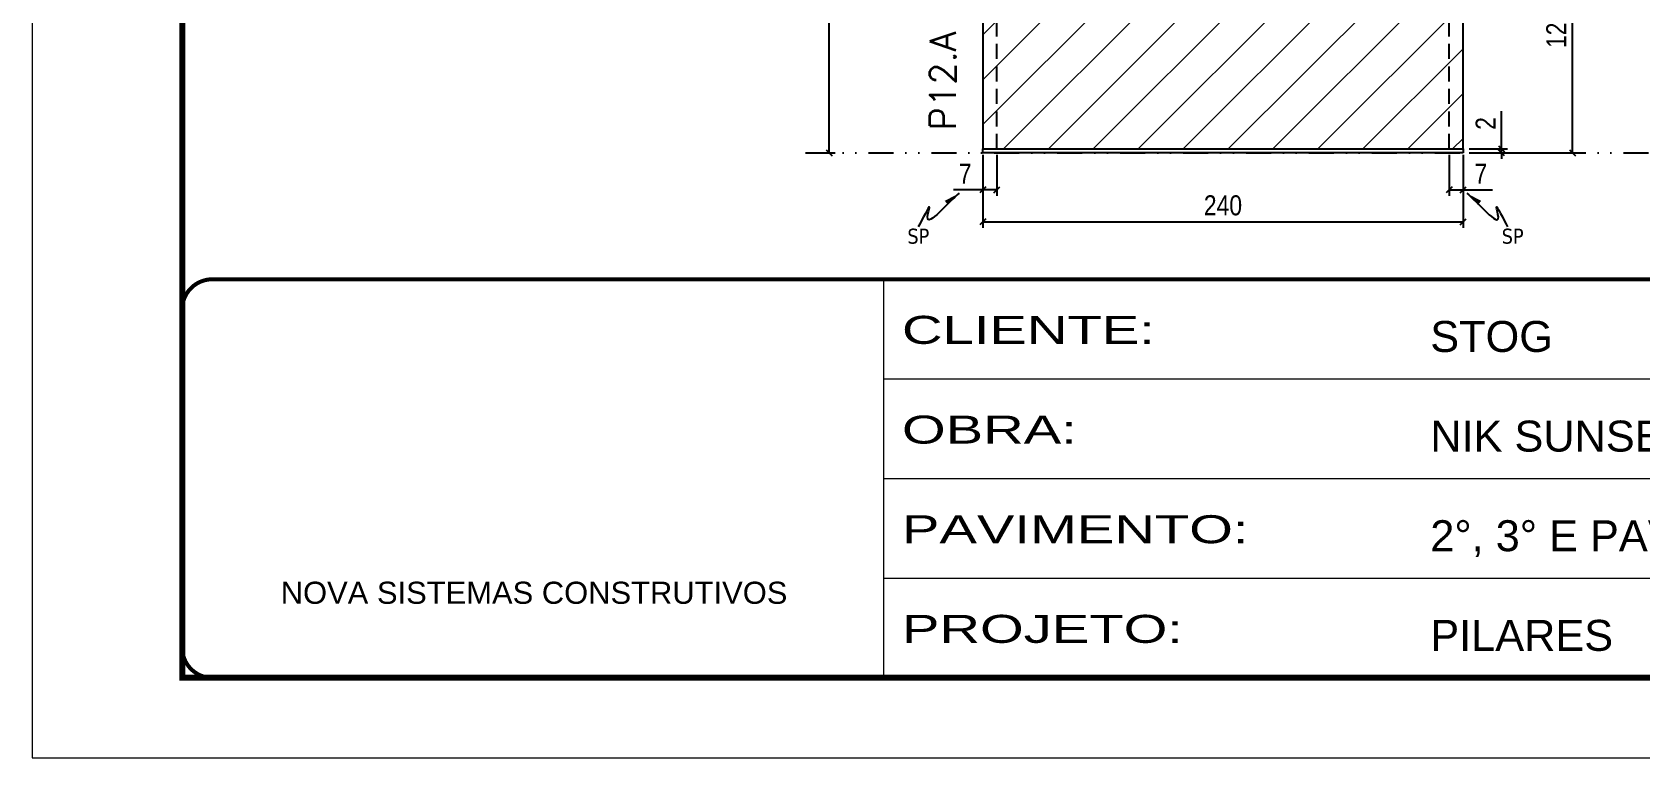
# Model space of a CAD drawing. Extents: x 808 to 7089, y -98 to 17032.
# Drawn here: x 808 to 1612, y 11388 to 11751 of the extents above; entities that cross this region are included whole.
import ezdxf

# ---------------------------------------------------------------- set-up
doc = ezdxf.new("R2010")
doc.units = 0
for name, pattern in [('CONTINUO', [0]), ('DASHED', [0.75, 0.5, -0.25]), ('DIVIDE2', [0.625, 0.25, -0.125, 0, -0.125, 0, -0.125]), ('HIDDEN', [0.375, 0.25, -0.125])]:
    doc.linetypes.add(name, pattern=pattern)
for name, color, linetype in [('COTA', 241, 'Continuous'), ('Nível', 160, 'Continuous'), ('Painéis', 200, 'Continuous'), ('Sarrafo de Pressão', 42, 'HIDDEN'), ('texto', 7, 'Continuous')]:
    doc.layers.add(name, color=color, linetype=linetype)
for name, color, linetype, lineweight in [('Folhas', 255, 'Continuous', 9), ('REAPROVEITAMENTO', 251, 'Continuous', 9), ('SARRAFO DE PRESSAO', 251, 'DASHED', 9), ('Texto Seção', 7, 'Continuous', 15)]:
    doc.layers.add(name, color=color, linetype=linetype, lineweight=lineweight)
doc.styles.add('ARIAL', font='arial.ttf')
doc.styles.add('COTA TECNICA', font='techl___.ttf', dxfattribs={"height": 10})
doc.styles.add('COTA TECNICA-50', font='techl___.ttf', dxfattribs={"height": 10})
doc.styles.add('REGUA-120', font='ROMANS.shx', dxfattribs={"height": 15})
doc.styles.get("Standard").update_dxf_attribs({"font": 'arial.ttf'})
doc.styles.add('Tecnologia', font='')
doc.styles.get('Tecnologia').set_extended_font_data('Forgotten Futurist')
doc.dimstyles.new('COTA PAINEL-50', dxfattribs={"dimtxt": 10, "dimasz": 3, "dimexe": 3, "dimexo": 3, "dimgap": 3, "dimtad": 1, "dimdec": 1, "dimzin": 12, "dimdsep": 46, "dimtxsty": 'COTA TECNICA-50', "dimblk1": 'OBLIQUE', "dimblk2": 'OBLIQUE', "dimsah": 1, "dimcen": 0.9, "dimclrd": 4, "dimclre": 4, "dimclrt": 240, "dimadec": 1, "dimazin": 3, "dimtfac": 1, "dimtdec": 1, "dimtmove": 0, "dimatfit": 3, "dimfxl": 1, "dimtolj": 1, "dimtzin": 12, "dimarcsym": 0})
doc.dimstyles.new('PAINEL', dxfattribs={"dimtxt": 10, "dimasz": 3, "dimexe": 3, "dimexo": 3, "dimgap": 3, "dimtad": 1, "dimdec": 1, "dimzin": 12, "dimdsep": 46, "dimtxsty": 'COTA TECNICA', "dimblk1": 'OBLIQUE', "dimblk2": 'OBLIQUE', "dimsah": 1, "dimcen": 0.9, "dimclrd": 4, "dimclre": 4, "dimclrt": 240, "dimadec": 1, "dimazin": 3, "dimtfac": 1, "dimtdec": 1, "dimtmove": 0, "dimatfit": 3, "dimfxl": 1, "dimtolj": 1, "dimtzin": 12, "dimarcsym": 0})
doc.dimstyles.get("Standard").update_dxf_attribs({"dimtxt": 0.18, "dimasz": 0.18, "dimexe": 0.18, "dimexo": 0.0625, "dimgap": 0.09, "dimtad": 0, "dimtih": 1, "dimtoh": 1, "dimdec": 4, "dimzin": 0, "dimdsep": 46, "dimtxsty": 'Standard', "dimcen": 0.09, "dimadec": 0, "dimazin": 0, "dimtfac": 1, "dimtdec": 4, "dimtofl": 0, "dimtmove": 0, "dimatfit": 3, "dimfxl": 1, "dimtolj": 1, "dimtzin": 0, "dimarcsym": 0})

# ---------------------------------------------------------------- blocks, each defined once
blk = doc.blocks.new('9999999999')
at = {"color": 30, "linetype": 'CONTINUO'}
for p, q in [((98564.56, 34230.21), (98564.56, 34429.45)), ((98564.56, 34379.64), (99583.98, 34379.64)), ((98564.56, 34329.83), (99487.98, 34329.83)), ((98564.56, 34280.02), (99487.98, 34280.02))]:
    blk.add_line(p, q, dxfattribs=at)
at = {"color": 30, "linetype": 'CONTINUO', "const_width": 2}
blk.add_lwpolyline([(99583.98, 34230.21), (99583.98, 34414.45, 0.414214), (99568.98, 34429.45), (98228.98, 34429.45, 0.414214), (98213.98, 34414.45), (98213.98, 34245.21, 0.414214), (98228.98, 34230.21), (99583.98, 34230.21)], format="xyb", dxfattribs=at)
at = {"layer": 'Folhas'}
blk.add_lwpolyline([(98138.98, 34190.21), (99623.98, 34190.21), (99623.98, 35240.21), (98138.98, 35240.21)], close=True, dxfattribs=at)
at = {"layer": 'Folhas', "color": 30, "const_width": 3}
blk.add_lwpolyline([(98213.98, 34230.21), (99583.98, 34230.21), (99583.98, 35200.21), (98213.98, 35200.21)], close=True, dxfattribs=at)
at = {"color": 7, "linetype": 'Continuous', "ltscale": 5, "style": 'ARIAL'}
for s, height, p in [('STOG', 15.483, (98837.68, 34393.13)), ('NIK SUNSET', 15.483, (98837.68, 34343.32)), ('2°, 3° E PAVIMENTO TIPO', 15.4829, (98837.68, 34293.51)), ('NOVA SISTEMAS CONSTRUTIVOS', 11.0592, (98263.19, 34267.21)), ('PILARES', 15.483, (98837.68, 34243.7))]:
    blk.add_text(s, height=height, dxfattribs=at).set_placement(p)
at = {"layer": 'Folhas', "color": 7, "style": 'Tecnologia', "width": 1.5}
for s, p in [('CLIENTE:', (98573.65, 34397.17)), ('OBRA:', (98573.65, 34347.31)), ('PAVIMENTO:', (98573.65, 34297.5)), ('PROJETO:', (98573.65, 34247.69))]:
    blk.add_text(s, height=14, dxfattribs=at).set_placement(p)
blk = doc.blocks.new('_Oblique')
at = {"color": 0, "linetype": 'ByBlock', "lineweight": -2}
blk.add_line((-0.5, -0.5), (0.5, 0.5), dxfattribs=at)
blk = doc.blocks.new('*D1962')
at = {"layer": 'COTA', "color": 4, "lineweight": -2, "transparency": 16777216}
for p, q in [((1197.64, 11976.59), (1209.49, 11976.59)), ((1206.49, 11690.59), (1206.49, 11976.59)), ((1197.64, 11690.59), (1209.49, 11690.59))]:
    blk.add_line(p, q, dxfattribs=at)
at = {"layer": 'Defpoints', "color": 0, "transparency": 16777216}
for p in [(1194.64, 11976.59), (1206.49, 11976.59), (1194.64, 11690.59)]:
    blk.add_point(p, dxfattribs=at)
at = {"layer": 'COTA', "color": 4, "lineweight": -2, "transparency": 16777216, "xscale": 3, "yscale": 3, "zscale": 3}
for p, rotation in [((1206.49, 11976.59), 90), ((1206.49, 11690.59), 270)]:
    blk.add_blockref('_Oblique', p, dxfattribs=dict(at, rotation=rotation))
at = {"layer": 'COTA', "color": 240, "transparency": 16777216, "insert": (1198.37, 11833.59), "char_height": 10, "attachment_point": 5, "rotation": 90, "style": 'COTA TECNICA-50'}
blk.add_mtext('\\A1;286', dxfattribs=at)
blk = doc.blocks.new('*D1158')
at = {"layer": 'COTA', "color": 4, "lineweight": -2, "transparency": 16777216}
for p, q in [((1283.26, 11689.59), (1283.26, 11653.23)), ((1523.26, 11689.59), (1523.26, 11653.23)), ((1283.26, 11656.23), (1523.26, 11656.23))]:
    blk.add_line(p, q, dxfattribs=at)
at = {"layer": 'Defpoints', "color": 0, "transparency": 16777216}
for p in [(1283.26, 11692.59), (1523.26, 11692.59), (1523.26, 11656.23)]:
    blk.add_point(p, dxfattribs=at)
at = {"layer": 'COTA', "color": 4, "lineweight": -2, "transparency": 16777216, "xscale": 3, "yscale": 3, "zscale": 3, "rotation": 180}
blk.add_blockref('_Oblique', (1283.26, 11656.23), dxfattribs=at)
at = {"layer": 'COTA', "color": 4, "lineweight": -2, "transparency": 16777216, "xscale": 3, "yscale": 3, "zscale": 3}
blk.add_blockref('_Oblique', (1523.26, 11656.23), dxfattribs=at)
at = {"layer": 'COTA', "color": 240, "transparency": 16777216, "insert": (1403.26, 11664.33), "char_height": 10, "attachment_point": 5, "style": 'COTA TECNICA'}
blk.add_mtext('\\A1;240', dxfattribs=at)
blk = doc.blocks.new('*D1159')
at = {"layer": 'COTA', "color": 4, "lineweight": -2, "transparency": 16777216}
for p, q in [((1290.26, 11689.59), (1290.26, 11669.08)), ((1283.26, 11687.59), (1283.26, 11669.08)), ((1283.26, 11672.08), (1268.53, 11672.08)), ((1290.26, 11672.08), (1283.26, 11672.08))]:
    blk.add_line(p, q, dxfattribs=at)
at = {"layer": 'Defpoints', "color": 0, "transparency": 16777216}
for p in [(1283.26, 11690.59), (1290.26, 11692.59), (1283.26, 11672.08)]:
    blk.add_point(p, dxfattribs=at)
at = {"layer": 'COTA', "color": 4, "lineweight": -2, "transparency": 16777216, "xscale": 3, "yscale": 3, "zscale": 3, "rotation": 180}
blk.add_blockref('_Oblique', (1283.26, 11672.08), dxfattribs=at)
at = {"layer": 'COTA', "color": 4, "lineweight": -2, "transparency": 16777216, "xscale": 3, "yscale": 3, "zscale": 3}
blk.add_blockref('_Oblique', (1290.26, 11672.08), dxfattribs=at)
at = {"layer": 'COTA', "color": 240, "transparency": 16777216, "insert": (1274.4, 11680.15), "char_height": 10, "attachment_point": 5, "style": 'COTA TECNICA-50'}
blk.add_mtext('\\A1;7', dxfattribs=at)
blk = doc.blocks.new('*D1160')
at = {"layer": 'COTA', "color": 4, "lineweight": -2, "transparency": 16777216}
for p, q in [((1516.26, 11689.59), (1516.26, 11669.08)), ((1523.26, 11687.59), (1523.26, 11669.08)), ((1516.26, 11672.08), (1523.26, 11672.08)), ((1523.26, 11672.08), (1538, 11672.08))]:
    blk.add_line(p, q, dxfattribs=at)
at = {"layer": 'Defpoints', "color": 0, "transparency": 16777216}
for p in [(1516.26, 11692.59), (1523.26, 11690.59), (1523.26, 11672.08)]:
    blk.add_point(p, dxfattribs=at)
at = {"layer": 'COTA', "color": 4, "lineweight": -2, "transparency": 16777216, "xscale": 3, "yscale": 3, "zscale": 3, "rotation": 180}
blk.add_blockref('_Oblique', (1516.26, 11672.08), dxfattribs=at)
at = {"layer": 'COTA', "color": 4, "lineweight": -2, "transparency": 16777216, "xscale": 3, "yscale": 3, "zscale": 3}
blk.add_blockref('_Oblique', (1523.26, 11672.08), dxfattribs=at)
at = {"layer": 'COTA', "color": 240, "transparency": 16777216, "insert": (1532.13, 11680.15), "char_height": 10, "attachment_point": 5, "style": 'COTA TECNICA-50'}
blk.add_mtext('\\A1;7', dxfattribs=at)
blk = doc.blocks.new('*D1161')
at = {"layer": 'COTA', "color": 4, "linetype": 'ByBlock', "lineweight": -2, "transparency": 16777216}
for p, q in [((1526.26, 11814.59), (1580.91, 11814.59)), ((1577.91, 11690.59), (1577.91, 11814.59)), ((1526.26, 11690.59), (1580.91, 11690.59))]:
    blk.add_line(p, q, dxfattribs=at)
at = {"layer": 'Defpoints', "color": 0, "linetype": 'ByBlock', "transparency": 16777216}
for p in [(1523.26, 11814.59), (1577.91, 11814.59), (1523.26, 11690.59)]:
    blk.add_point(p, dxfattribs=at)
at = {"layer": 'COTA', "color": 4, "linetype": 'ByBlock', "lineweight": -2, "transparency": 16777216, "xscale": 3, "yscale": 3, "zscale": 3}
for p, rotation in [((1577.91, 11814.59), 90), ((1577.91, 11690.59), 270)]:
    blk.add_blockref('_Oblique', p, dxfattribs=dict(at, rotation=rotation))
at = {"layer": 'COTA', "color": 240, "linetype": 'ByBlock', "transparency": 16777216, "insert": (1569.83, 11752.59), "char_height": 10, "attachment_point": 5, "rotation": 90, "style": 'COTA TECNICA'}
blk.add_mtext('\\A1;124', dxfattribs=at)
blk = doc.blocks.new('*D1162')
at = {"layer": 'COTA', "color": 4, "lineweight": -2, "transparency": 16777216}
for p, q in [((1542.52, 11692.59), (1542.52, 11711.39)), ((1526.26, 11692.59), (1545.52, 11692.59)), ((1526.26, 11690.59), (1545.52, 11690.59)), ((1542.52, 11690.59), (1542.52, 11692.59)), ((1542.52, 11690.59), (1542.52, 11687.59))]:
    blk.add_line(p, q, dxfattribs=at)
at = {"layer": 'Defpoints', "color": 0, "transparency": 16777216}
for p in [(1523.26, 11692.59), (1523.26, 11690.59), (1542.52, 11690.59)]:
    blk.add_point(p, dxfattribs=at)
at = {"layer": 'COTA', "color": 4, "lineweight": -2, "transparency": 16777216, "xscale": 3, "yscale": 3, "zscale": 3}
for p, rotation in [((1542.52, 11692.59), 270), ((1542.52, 11690.59), 90)]:
    blk.add_blockref('_Oblique', p, dxfattribs=dict(at, rotation=rotation))
at = {"layer": 'COTA', "color": 240, "transparency": 16777216, "insert": (1534.52, 11705.34), "char_height": 10, "attachment_point": 5, "rotation": 90, "style": 'COTA TECNICA-50'}
blk.add_mtext('\\A1;2', dxfattribs=at)
blk = doc.blocks.new('*D1163')
at = {"layer": 'COTA', "color": 4, "linetype": 'ByBlock', "lineweight": -2, "transparency": 16777216}
for p, q in [((1526.26, 11814.59), (1580.91, 11814.59)), ((1577.91, 11690.59), (1577.91, 11814.59)), ((1526.26, 11690.59), (1580.91, 11690.59))]:
    blk.add_line(p, q, dxfattribs=at)
at = {"layer": 'Defpoints', "color": 0, "linetype": 'ByBlock', "transparency": 16777216}
for p in [(1523.26, 11814.59), (1577.91, 11814.59), (1523.26, 11690.59)]:
    blk.add_point(p, dxfattribs=at)
at = {"layer": 'COTA', "color": 4, "linetype": 'ByBlock', "lineweight": -2, "transparency": 16777216, "xscale": 3, "yscale": 3, "zscale": 3}
for p, rotation in [((1577.91, 11814.59), 90), ((1577.91, 11690.59), 270)]:
    blk.add_blockref('_Oblique', p, dxfattribs=dict(at, rotation=rotation))
at = {"layer": 'COTA', "color": 240, "linetype": 'ByBlock', "transparency": 16777216, "insert": (1569.83, 11752.59), "char_height": 10, "attachment_point": 5, "rotation": 90, "style": 'COTA TECNICA'}
blk.add_mtext('\\A1;124', dxfattribs=at)

msp = doc.modelspace()

# ---------------------------------------------------------------- hatches: boundary and pattern name
at = {"layer": 'REAPROVEITAMENTO', "linetype": 'ByBlock'}
h = msp.add_hatch(dxfattribs=at)
h.set_pattern_fill('ANSI31', color=256, scale=5, style=2)
h.set_pattern_definition([(45, (-2302.91, 2618.187), (-11.22532, 11.22532), [])])
h.paths.add_polyline_path([(1523.26, 11840.59), (1283.26, 11840.59), (1283.26, 11692.59), (1523.26, 11692.59)])

# ---------------------------------------------------------------- linework, layer by layer
at = {"layer": 'Nível', "color": 4, "linetype": 'DIVIDE2', "ltscale": 50}
msp.add_line((1194.64, 11690.59), (2253.17, 11690.59), dxfattribs=at)
at = {"layer": 'Painéis'}
for points in [[(1523.26, 11814.59), (1283.26, 11814.59), (1283.26, 11692.59), (1523.26, 11692.59)], [(1523.26, 11690.59), (1283.26, 11690.59), (1283.26, 11692.59), (1523.26, 11692.59)]]:
    msp.add_lwpolyline(points, close=True, dxfattribs=at)
at = {"layer": 'Sarrafo de Pressão', "ltscale": 30}
for p, q in [((1290.26, 11692.59), (1290.26, 11814.59)), ((1516.26, 11692.59), (1516.26, 11814.59))]:
    msp.add_line(p, q, dxfattribs=at)

# ---------------------------------------------------------------- block references
at = {"layer": 'SARRAFO DE PRESSAO', "color": 6, "linetype": 'ByBlock'}
msp.add_blockref('9999999999', (-97330.81, -22802.03), dxfattribs=at)

# ---------------------------------------------------------------- texts
at = {"layer": 'texto', "color": 0, "char_height": 7.5, "attachment_point": 5}
for insert in [(1251.02, 11648.91), (1548.04, 11648.91)]:
    msp.add_mtext('{\\fTahoma|b0|i0|c0|p34;\\C4;SP}', dxfattribs=dict(at, insert=insert))
at = {"layer": 'Texto Seção', "insert": (1269.79, 11701.84), "char_height": 13, "width": 285.3299, "attachment_point": 7, "rotation": 90, "style": 'REGUA-120'}
msp.add_mtext('P12.A', dxfattribs=at)

# ---------------------------------------------------------------- dimensions: what is measured, and where the dimension line sits
at = {"layer": 'COTA'}
for base, p1, p2, angle, picture, middle in [((1206.49, 11976.59), (1194.64, 11690.59), (1194.64, 11976.59), 90, '*D1962', (1198.37, 11833.59)), ((1283.26, 11672.08), (1290.26, 11692.59), (1283.26, 11690.59), 180, '*D1159', (1274.4, 11680.15))]:
    dim = msp.add_linear_dim(base=base, p1=p1, p2=p2, angle=angle, dimstyle='COTA PAINEL-50', dxfattribs=at)
    dim.commit()
    dim.dimension.update_dxf_attribs({"geometry": picture, "text_midpoint": middle})
at = {"layer": 'COTA', "linetype": 'ByBlock'}
for picture in ['*D1161', '*D1163']:
    dim = msp.add_aligned_dim(p1=(1523.26, 11690.59), p2=(1523.26, 11814.59), distance=-54.64, dimstyle='PAINEL', dxfattribs=at)
    dim.commit()
    dim.dimension.update_dxf_attribs({"geometry": picture, "text_midpoint": (1569.83, 11752.59)})
at = {"layer": 'COTA'}
dim = msp.add_linear_dim(base=(1542.52, 11690.59), p1=(1523.26, 11692.59), p2=(1523.26, 11690.59), angle=90, dimstyle='COTA PAINEL-50', dxfattribs=at)
dim.commit()
dim.dimension.update_dxf_attribs({"geometry": '*D1162', "text_midpoint": (1542.52, 11705.34), "dimtype": 160})
dim = msp.add_linear_dim(base=(1523.26, 11656.23), p1=(1283.26, 11692.59), p2=(1523.26, 11692.59), dimstyle='PAINEL', override={"dimarcsym": 2}, dxfattribs=at)
dim.commit()
dim.dimension.update_dxf_attribs({"geometry": '*D1158', "text_midpoint": (1403.26, 11664.33)})
dim = msp.add_linear_dim(base=(1523.26, 11672.08), p1=(1516.26, 11692.59), p2=(1523.26, 11690.59), dimstyle='COTA PAINEL-50', dxfattribs=at)
dim.commit()
dim.dimension.update_dxf_attribs({"geometry": '*D1160', "text_midpoint": (1532.13, 11680.15)})

# ---------------------------------------------------------------- leaders
at = {"layer": 'COTA', "path_type": 1}
for points in [[(1271.44, 11670.41), (1255.65, 11658.57), (1256.58, 11663.38), (1251.02, 11653.6)], [(1525.09, 11670.41), (1540.88, 11658.57), (1539.95, 11663.38), (1545.51, 11653.6)]]:
    msp.add_leader(points, dimstyle='Standard', override={"dimasz": 8}, dxfattribs=at)

doc.saveas('drawing.dxf')
